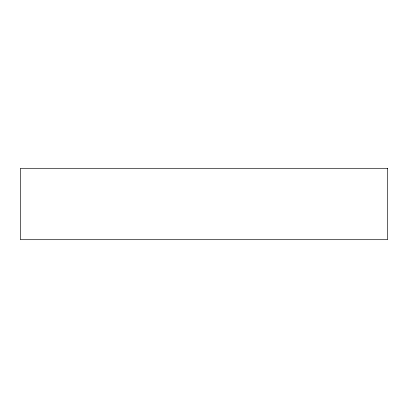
<?xml version="1.0" encoding="UTF-8"?>
<svg xmlns="http://www.w3.org/2000/svg" width="408" height="408" viewBox="0 0 408 408"><rect width="100%" height="100%" fill="white"/><g stroke="black" fill="none" stroke-linecap="round" stroke-linejoin="round"><path stroke-width="0.61" d="M387.6 168.3L20.4 168.3L20.4 239.7L387.6 239.7L387.6 168.3"/></g></svg>
